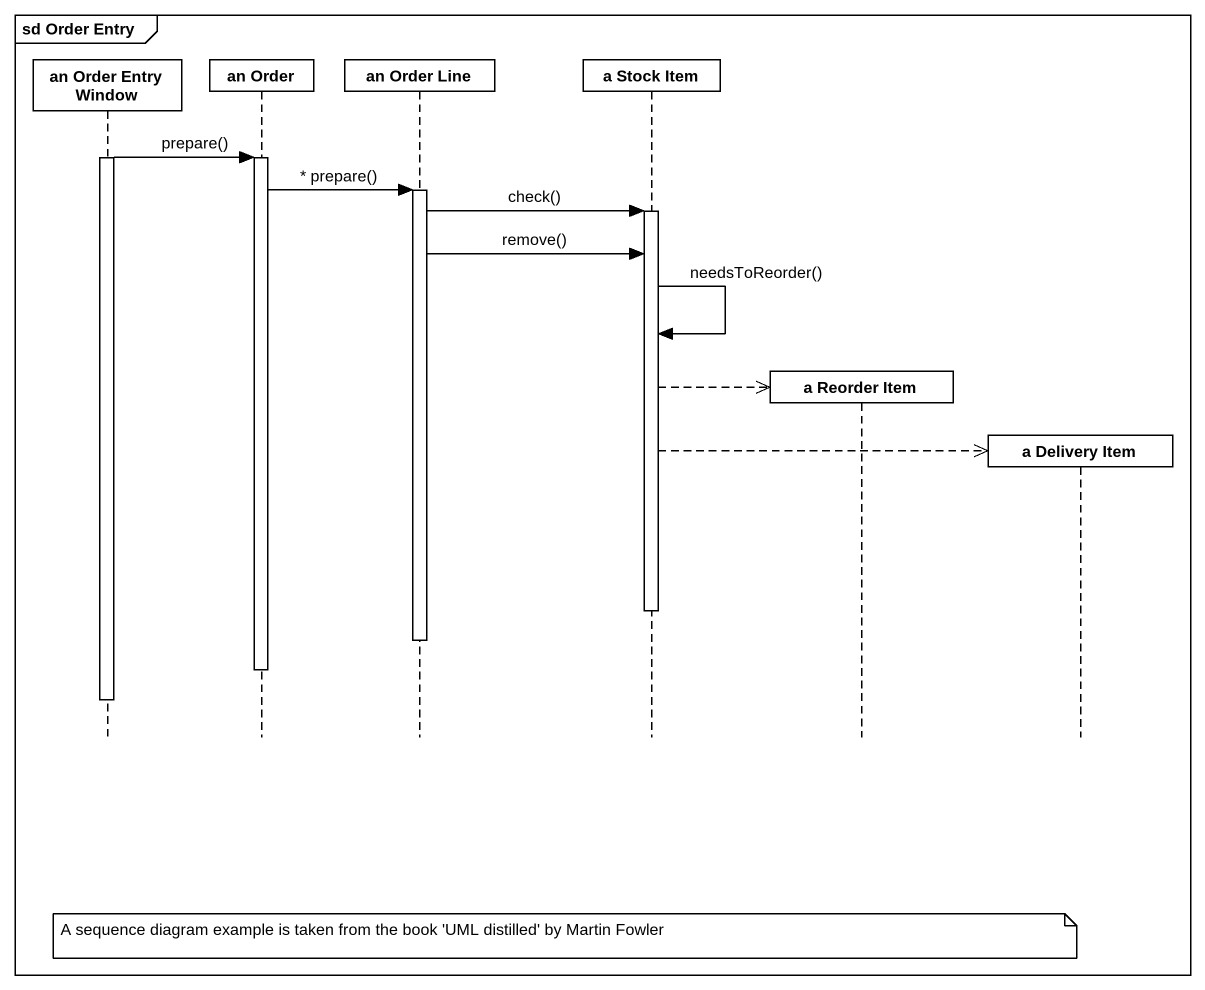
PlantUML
@startuml
mainframe sd Order Entry
hide footbox
participant "an Order Entry Window" as an_Order_Entry_Window
participant "an Order" as an_Order
participant "an Order Line" as an_Order_Line
participant "a Stock Item" as a_Stock_Item
participant "a Reorder Item" as a_Reorder_Item
participant "a Delivery Item" as a_Delivery_Item

activate an_Order_Entry_Window
an_Order_Entry_Window -> an_Order : prepare()
activate an_Order
an_Order -> an_Order_Line : * prepare()
activate an_Order_Line
an_Order_Line -> a_Stock_Item : check()
activate a_Stock_Item
an_Order_Line -> a_Stock_Item : remove()
a_Stock_Item -> a_Stock_Item : needsToReorder()
a_Stock_Item -->> a_Reorder_Item **
a_Stock_Item -->> a_Delivery_Item **
deactivate a_Stock_Item
deactivate an_Order_Line
deactivate an_Order
deactivate an_Order_Entry_Window
note over a_Stock_Item : A sequence diagram example is taken from the book 'UML distilled' by Martin Fowler
@enduml
